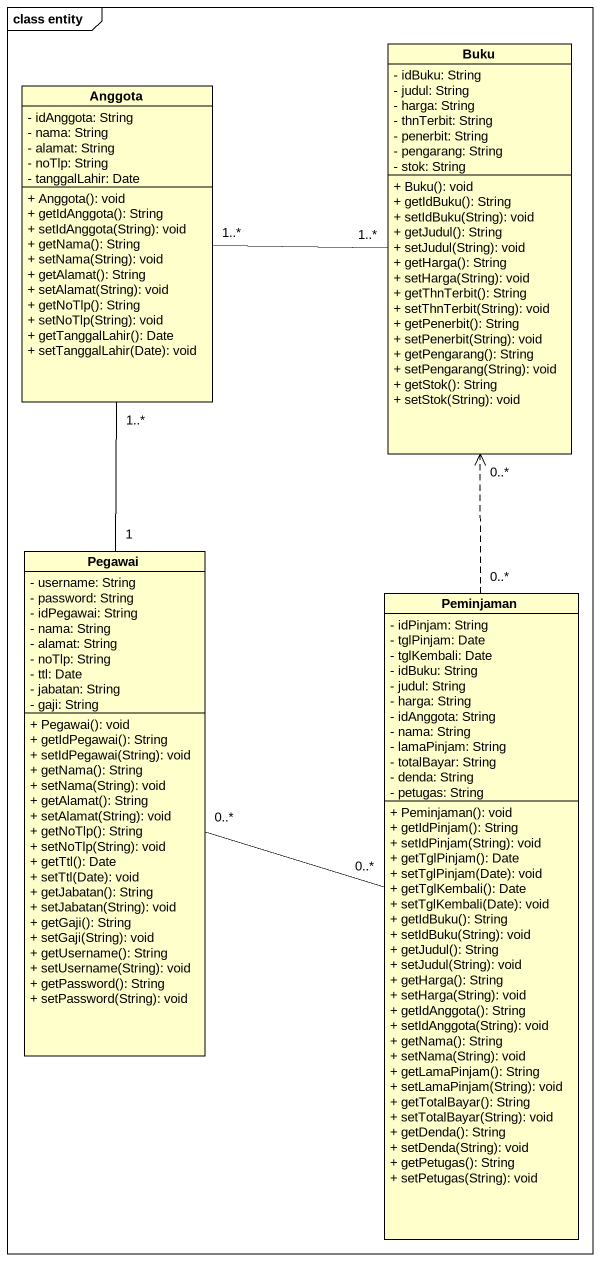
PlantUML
@startuml
mainframe class entity
hide circle
hide empty members
skinparam classAttributeIconSize 0
class Buku {
  - idBuku: String
  - judul: String
  - harga: String
  - thnTerbit: String
  - penerbit: String
  - pengarang: String
  - stok: String
  + Buku(): void
  + getIdBuku(): String
  + setIdBuku(String): void
  + getJudul(): String
  + setJudul(String): void
  + getHarga(): String
  + setHarga(String): void
  + getThnTerbit(): String
  + setThnTerbit(String): void
  + getPenerbit(): String
  + setPenerbit(String): void
  + getPengarang(): String
  + setPengarang(String): void
  + getStok(): String
  + setStok(String): void
}
class Anggota {
  - idAnggota: String
  - nama: String
  - alamat: String
  - noTlp: String
  - tanggalLahir: Date
  + Anggota(): void
  + getIdAnggota(): String
  + setIdAnggota(String): void
  + getNama(): String
  + setNama(String): void
  + getAlamat(): String
  + setAlamat(String): void
  + getNoTlp(): String
  + setNoTlp(String): void
  + getTanggalLahir(): Date
  + setTanggalLahir(Date): void
}
class Pegawai {
  - username: String
  - password: String
  - idPegawai: String
  - nama: String
  - alamat: String
  - noTlp: String
  - ttl: Date
  - jabatan: String
  - gaji: String
  + Pegawai(): void
  + getIdPegawai(): String
  + setIdPegawai(String): void
  + getNama(): String
  + setNama(String): void
  + getAlamat(): String
  + setAlamat(String): void
  + getNoTlp(): String
  + setNoTlp(String): void
  + getTtl(): Date
  + setTtl(Date): void
  + getJabatan(): String
  + setJabatan(String): void
  + getGaji(): String
  + setGaji(String): void
  + getUsername(): String
  + setUsername(String): void
  + getPassword(): String
  + setPassword(String): void
}
class Peminjaman {
  - idPinjam: String
  - tglPinjam: Date
  - tglKembali: Date
  - idBuku: String
  - judul: String
  - harga: String
  - idAnggota: String
  - nama: String
  - lamaPinjam: String
  - totalBayar: String
  - denda: String
  - petugas: String
  + Peminjaman(): void
  + getIdPinjam(): String
  + setIdPinjam(String): void
  + getTglPinjam(): Date
  + setTglPinjam(Date): void
  + getTglKembali(): Date
  + setTglKembali(Date): void
  + getIdBuku(): String
  + setIdBuku(String): void
  + getJudul(): String
  + setJudul(String): void
  + getHarga(): String
  + setHarga(String): void
  + getIdAnggota(): String
  + setIdAnggota(String): void
  + getNama(): String
  + setNama(String): void
  + getLamaPinjam(): String
  + setLamaPinjam(String): void
  + getTotalBayar(): String
  + setTotalBayar(String): void
  + getDenda(): String
  + setDenda(String): void
  + getPetugas(): String
  + setPetugas(String): void
}
Anggota "1..*" -right- "1..*" Buku
Pegawai "1" -up- "1..*" Anggota
Pegawai "0..*" -right- "0..*" Peminjaman
Peminjaman "0..*" .up.> "0..*" Buku
@enduml
